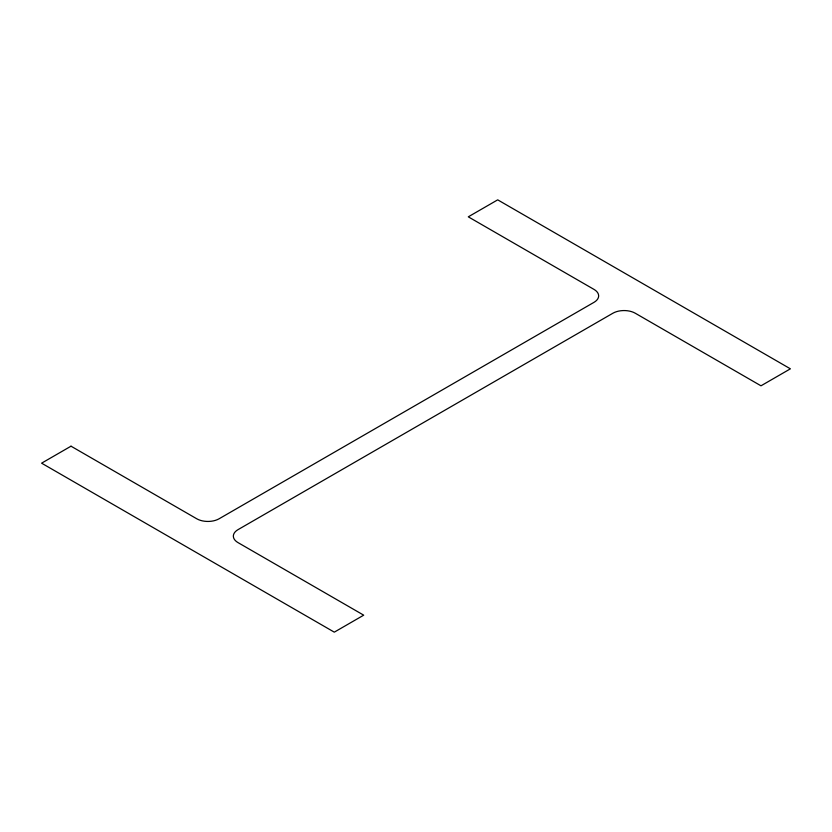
<?xml version="1.0" encoding="UTF-8"?>
<svg xmlns="http://www.w3.org/2000/svg" width="832" height="832" viewBox="0 0 832 832"><rect width="100%" height="100%" fill="white"/><g stroke="black" fill="none" stroke-linecap="round" stroke-linejoin="round"><path stroke-width="1.25" d="M71.011 446.191L41.6 463.174L334.298 632.154L363.709 615.17L237.983 542.589A15.818 9.131 0 0 1 237.983 529.672L612.893 313.227A15.818 9.131 0 0 1 635.263 313.227L760.989 385.809L790.4 368.826L497.702 199.846L468.291 216.83L594.017 289.411A15.818 9.131 0 0 1 594.017 302.328L219.107 518.773A15.818 9.131 0 0 1 196.737 518.773L71.011 446.191"/></g></svg>
